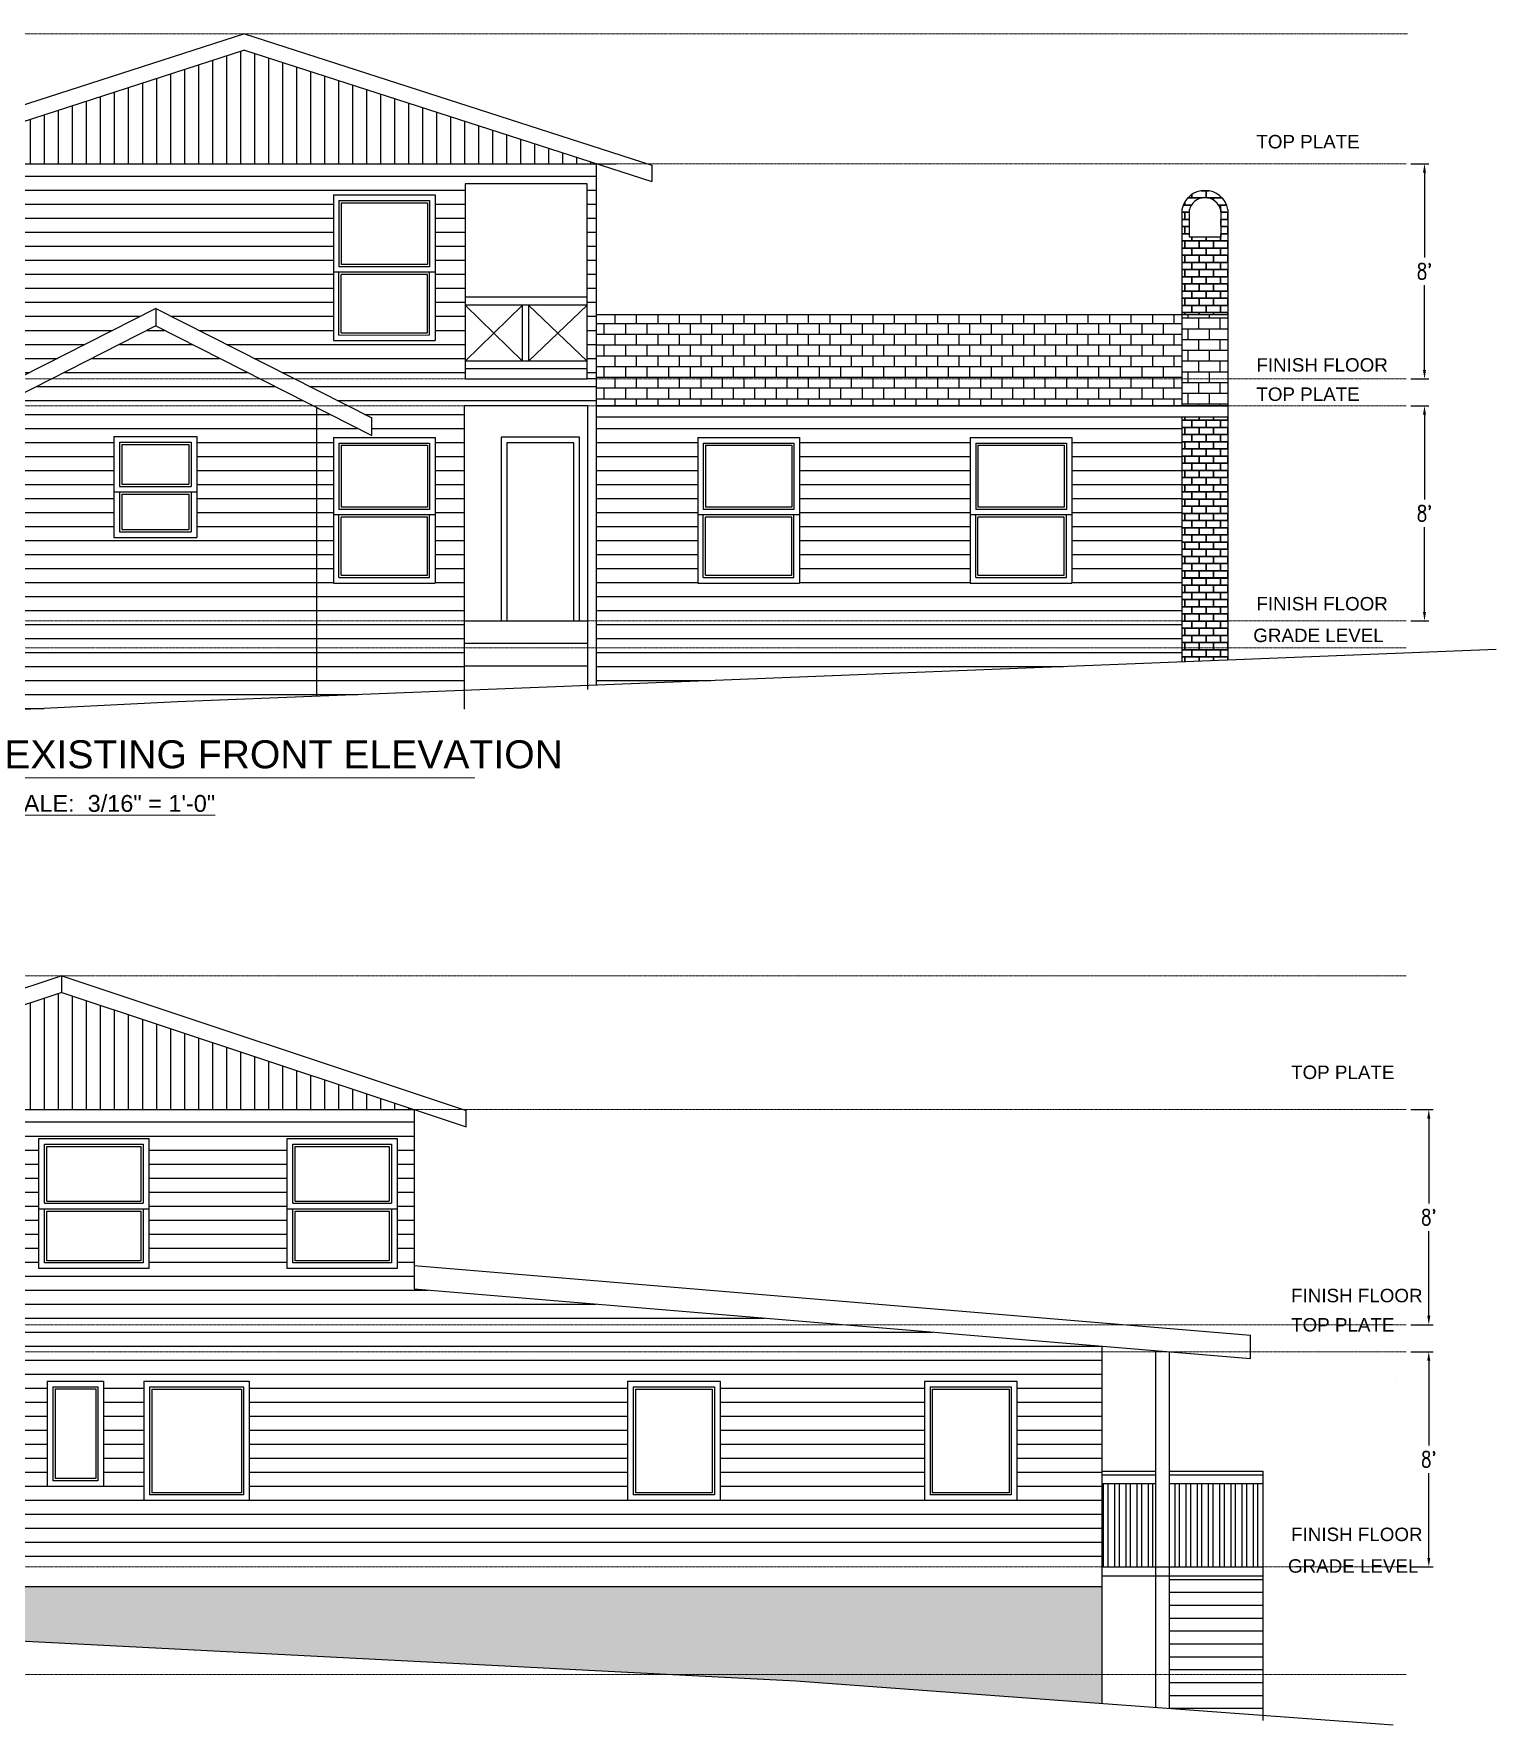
# Model space of a CAD drawing. Header units: inches. Extents: x 1543 to 43489, y -26 to 5775.
# Drawn here: x 8274 to 8926, y 3284 to 4039 of the extents above; entities that cross this region are included whole.
import ezdxf

# ---------------------------------------------------------------- set-up
doc = ezdxf.new("R2010")
doc.units = ezdxf.units.IN
doc.header["$LTSCALE"] = 0.5
doc.header["$MEASUREMENT"] = 0
doc.linetypes.add('Grid Line 1_2_', pattern=[0.875, 0.5, -0.125, 0.125, -0.125])
doc.layers.get('Defpoints').update_dxf_attribs({"color": 140})
doc.layers.add('A-GENM', color=13, linetype='Continuous', lineweight=9)
doc.layers.add('S-Text', color=3, linetype='Continuous', lineweight=0)
doc.layers.add('Title Block', color=7, linetype='Continuous')
doc.styles.add('ARIAL', font='arial.ttf')
doc.styles.get("Standard").update_dxf_attribs({"font": 'romans.shx', "width": 0.75})
doc.dimstyles.new('STANDARD$0', dxfattribs={"dimscale": 0, "dimtxt": 3, "dimasz": 4, "dimexe": 4, "dimexo": 4, "dimgap": 1, "dimtad": 1, "dimdec": 0, "dimzin": 1, "dimdsep": 46, "dimlunit": 4, "dimtxsty": 'Standard', "dimblk1": 'OBLIQUE', "dimblk2": 'OBLIQUE', "dimsah": 1, "dimcen": 0, "dimdle": 2, "dimclrd": 8, "dimclre": 8, "dimclrt": 256, "dimadec": 5, "dimazin": 0, "dimtfac": 1, "dimtdec": 0, "dimtix": 1, "dimtmove": 2, "dimatfit": 3, "dimldrblk": 'OBLIQUE', "dimfxl": 1, "dimtolj": 1, "dimtzin": 3, "dimarcsym": 0})
pattern_1 = [(180, (-27596.547, 2243.965), (-4e-16, -6.25), [])]

# ---------------------------------------------------------------- blocks, each defined once
blk = doc.blocks.new('*D266')
at = {"layer": 'Defpoints', "color": 0, "transparency": 16777216}
for p in [(8886.18, 3872.83), (8894.35, 3872.83), (8886.18, 3776.82)]:
    blk.add_point(p, dxfattribs=at)
at = {"layer": 'Title Block', "color": 3, "lineweight": -2, "transparency": 16777216}
for p, q in [((8888.18, 3872.83), (8896.35, 3872.83)), ((8894.35, 3868.83), (8894.35, 3830.99)), ((8894.35, 3780.82), (8894.35, 3818.66)), ((8888.18, 3776.82), (8896.35, 3776.82))]:
    blk.add_line(p, q, dxfattribs=at)
at = {"layer": 'Title Block', "color": 3, "transparency": 16777216}
for points in [[(8893.68, 3868.83), (8895.02, 3868.83), (8894.35, 3872.83)], [(8893.68, 3780.82), (8895.02, 3780.82), (8894.35, 3776.82)]]:
    blk.add_solid(points, dxfattribs=at)
at = {"layer": 'Title Block', "color": 3, "transparency": 16777216, "insert": (8894.35, 3824.82), "char_height": 7, "attachment_point": 5}
blk.add_mtext("\\A1;8'", dxfattribs=at)
blk = doc.blocks.new('*D267')
at = {"layer": 'Defpoints', "color": 0, "transparency": 16777216}
for p in [(8886.18, 3980.83), (8894.35, 3980.83), (8886.18, 3884.82)]:
    blk.add_point(p, dxfattribs=at)
at = {"layer": 'Title Block', "color": 3, "lineweight": -2, "transparency": 16777216}
for p, q in [((8888.18, 3980.83), (8896.35, 3980.83)), ((8894.35, 3976.83), (8894.35, 3938.99)), ((8894.35, 3888.82), (8894.35, 3926.66)), ((8888.18, 3884.82), (8896.35, 3884.82))]:
    blk.add_line(p, q, dxfattribs=at)
at = {"layer": 'Title Block', "color": 3, "transparency": 16777216}
for points in [[(8893.68, 3976.83), (8895.02, 3976.83), (8894.35, 3980.83)], [(8893.68, 3888.82), (8895.02, 3888.82), (8894.35, 3884.82)]]:
    blk.add_solid(points, dxfattribs=at)
at = {"layer": 'Title Block', "color": 3, "transparency": 16777216, "insert": (8894.35, 3932.83), "char_height": 7, "attachment_point": 5}
blk.add_mtext("\\A1;8'", dxfattribs=at)
blk = doc.blocks.new('*D268')
at = {"layer": 'Defpoints', "color": 0, "transparency": 16777216}
for p in [(8886.18, 3450.77), (8896.27, 3450.77), (8886.18, 3354.77)]:
    blk.add_point(p, dxfattribs=at)
at = {"layer": 'Title Block', "color": 3, "lineweight": -2, "transparency": 16777216}
for p, q in [((8888.18, 3450.77), (8898.27, 3450.77)), ((8896.27, 3446.77), (8896.27, 3408.94)), ((8896.27, 3358.77), (8896.27, 3396.6)), ((8888.18, 3354.77), (8898.27, 3354.77))]:
    blk.add_line(p, q, dxfattribs=at)
at = {"layer": 'Title Block', "color": 3, "transparency": 16777216}
for points in [[(8895.6, 3446.77), (8896.94, 3446.77), (8896.27, 3450.77)], [(8895.6, 3358.77), (8896.94, 3358.77), (8896.27, 3354.77)]]:
    blk.add_solid(points, dxfattribs=at)
at = {"layer": 'Title Block', "color": 3, "transparency": 16777216, "insert": (8896.27, 3402.77), "char_height": 7, "attachment_point": 5}
blk.add_mtext("\\A1;8'", dxfattribs=at)
blk = doc.blocks.new('*D269')
at = {"layer": 'Defpoints', "color": 0, "transparency": 16777216}
for p in [(8886.18, 3558.78), (8896.27, 3558.78), (8886.18, 3462.77)]:
    blk.add_point(p, dxfattribs=at)
at = {"layer": 'Title Block', "color": 3, "lineweight": -2, "transparency": 16777216}
for p, q in [((8888.18, 3558.78), (8898.27, 3558.78)), ((8896.27, 3554.78), (8896.27, 3516.94)), ((8896.27, 3466.77), (8896.27, 3504.61)), ((8888.18, 3462.77), (8898.27, 3462.77))]:
    blk.add_line(p, q, dxfattribs=at)
at = {"layer": 'Title Block', "color": 3, "transparency": 16777216}
for points in [[(8895.6, 3554.78), (8896.94, 3554.78), (8896.27, 3558.78)], [(8895.6, 3466.77), (8896.94, 3466.77), (8896.27, 3462.77)]]:
    blk.add_solid(points, dxfattribs=at)
at = {"layer": 'Title Block', "color": 3, "transparency": 16777216, "insert": (8896.27, 3510.77), "char_height": 7, "attachment_point": 5}
blk.add_mtext("\\A1;8'", dxfattribs=at)

msp = doc.modelspace()

# ---------------------------------------------------------------- hatches: boundary and pattern name
h = msp.add_hatch()
h.set_pattern_fill('ANSI31', scale=50, angle=45)
h.set_pattern_definition([(90, (-27596.547, 2243.965), (-6.25, 0), [])])
h.paths.add_polyline_path([(8524.63, 3980.83), (8367.72, 4031.43), (8210.81, 3980.83)])
h = msp.add_hatch()
h.set_pattern_fill('ANSI31', scale=50, angle=135)
h.set_pattern_definition(pattern_1)
h.paths.add_polyline_path([(8210.81, 3980.83), (8210.06, 3980.59), (8210.06, 3884.82), (8266.1, 3884.82), (8328.07, 3916.26), (8390.03, 3884.82), (8466.13, 3884.82), (8466.13, 3971.83), (8520.64, 3971.83), (8520.64, 3884.82), (8524.63, 3884.82), (8524.63, 3980.83)])
h.paths.add_polyline_path([(8407.32, 3966.89), (8452.81, 3966.89), (8452.81, 3901.89), (8407.32, 3901.88)], flags=16)
h.paths.add_polyline_path([(8409.83, 3964.38), (8450.3, 3964.38), (8450.3, 3934.78), (8409.83, 3934.78)], flags=0)
h.paths.add_polyline_path([(8410.83, 3963.38), (8449.31, 3963.38), (8449.31, 3935.78), (8410.83, 3935.78)], flags=0)
h.paths.add_polyline_path([(8450.3, 3932.36), (8450.3, 3904.4), (8409.83, 3904.39), (8409.83, 3932.36)], flags=0)
h.paths.add_polyline_path([(8410.83, 3931.37), (8449.31, 3931.37), (8449.31, 3905.4), (8410.83, 3905.39)], flags=0)
h.paths.add_polyline_path([(8247.11, 3902.02), (8218.63, 3902.02), (8218.63, 3967.02), (8247.11, 3967.02)], flags=16)
h.paths.add_polyline_path([(8244.61, 3935.64), (8221.12, 3935.64), (8221.12, 3964.53), (8244.61, 3964.53)], flags=0)
h.paths.add_polyline_path([(8244.61, 3933.14), (8244.61, 3904.51), (8221.12, 3904.52), (8221.12, 3933.14)], flags=0)
h.paths.add_polyline_path([(8243.62, 3936.63), (8222.12, 3936.63), (8222.12, 3963.53), (8243.62, 3963.53)], flags=0)
h.paths.add_polyline_path([(8243.62, 3932.14), (8243.62, 3905.51), (8222.12, 3905.51), (8222.12, 3932.14)], flags=0)
h.paths.add_polyline_path([(8231.68, 3859.52), (8231.68, 3867.36), (8242.45, 3872.83), (8210.06, 3872.83), (8210.06, 3819.67), (8255.98, 3819.67), (8255.98, 3871.84)])
h.paths.add_polyline_path([(8210.06, 3884.82), (8210.06, 3872.83), (8242.45, 3872.83), (8266.1, 3884.82)])
h.paths.add_polyline_path([(8524.63, 3872.83), (8524.63, 3884.82), (8520.64, 3884.82), (8466.13, 3884.82), (8390.03, 3884.82), (8413.68, 3872.83)])
h.paths.add_polyline_path([(8413.68, 3872.83), (8424.45, 3867.36), (8424.45, 3859.52), (8399.77, 3872.04), (8399.77, 3776.82), (8465.72, 3776.82), (8465.72, 3872.83)])
h.paths.add_polyline_path([(8452.81, 3858.69), (8452.81, 3793.7), (8407.32, 3793.68), (8407.32, 3858.69)], flags=16)
h.paths.add_polyline_path([(8450.3, 3856.18), (8450.3, 3826.58), (8409.83, 3826.58), (8409.83, 3856.18)], flags=0)
h.paths.add_polyline_path([(8449.31, 3855.18), (8449.31, 3827.58), (8410.83, 3827.58), (8410.83, 3855.18)], flags=0)
h.paths.add_polyline_path([(8450.3, 3824.17), (8450.3, 3796.21), (8409.83, 3796.2), (8409.83, 3824.17)], flags=0)
h.paths.add_polyline_path([(8449.31, 3823.17), (8449.31, 3797.2), (8410.83, 3797.19), (8410.83, 3823.17)], flags=0)
h.paths.add_polyline_path([(8399.77, 3764.82), (8399.77, 3743.24), (8465.72, 3745.85), (8465.72, 3764.82)])
h.paths.add_polyline_path([(8399.77, 3776.82), (8399.77, 3764.82), (8465.72, 3764.82), (8465.72, 3776.82)])
h.paths.add_polyline_path([(8210.06, 3764.82), (8210.06, 3734.21), (8255.98, 3736.57), (8255.98, 3764.82)])
h.paths.add_polyline_path([(8210.06, 3772.82), (8210.06, 3764.82), (8255.98, 3764.82), (8255.98, 3772.82)])
h = msp.add_hatch()
h.set_pattern_fill('AR-B816C', color=247, scale=0.4)
h.set_pattern_definition([(0, (-27596.547, 2243.965), (3.2, 3.2), [6.25, -0.15]), (0, (-27599.747, 2244.115), (3.2, 3.2), [6.25, -0.15]), (90, (-27596.547, 2243.965), (-3.2, 3.2), [-3.35, 3.05]), (90, (-27596.697, 2243.965), (-3.2, 3.2), [-3.35, 3.05])])
h.paths.add_polyline_path([(8806.62, 3960.36, 0.83325), (8786.11, 3960.36), (8786.11, 3913.59), (8806.62, 3913.59)])
h.paths.add_polyline_path([(8803.38, 3948.19), (8789.35, 3948.19), (8789.35, 3960.04, -0.802161), (8803.38, 3960.04)], flags=16)
h.paths.add_polyline_path([(8806.62, 3867.81), (8786.11, 3867.81), (8786.11, 3776.82), (8806.62, 3776.82)])
h.paths.add_polyline_path([(8786.11, 3776.82), (8786.11, 3764.82), (8806.62, 3764.82), (8806.62, 3776.82)])
h.paths.add_polyline_path([(8806.62, 3759.39), (8806.62, 3764.82), (8786.11, 3764.82), (8786.11, 3758.57)])
h = msp.add_hatch()
h.set_pattern_fill('AR-B816', color=15, scale=0.6)
h.set_pattern_definition([(0, (-27596.547, 2243.965), (0, 4.8), []), (90, (-27596.547, 2243.965), (-4.8, 4.8), [4.8, -4.8])])
h.paths.add_polyline_path([(8786.11, 3884.82), (8786.11, 3913.59), (8524.63, 3913.59), (8524.63, 3884.82)])
h.paths.add_polyline_path([(8524.63, 3884.82), (8524.63, 3872.83), (8786.11, 3872.83), (8786.11, 3884.82)])
h = msp.add_hatch()
h.set_pattern_fill('AR-B816', color=15, scale=0.6)
h.paths.add_polyline_path([(8806.62, 3913.59), (8786.11, 3913.59), (8786.11, 3884.82), (8806.62, 3884.82)])
h.paths.add_polyline_path([(8806.62, 3884.82), (8786.11, 3884.82), (8786.11, 3872.83), (8806.62, 3872.83)])
h = msp.add_hatch()
h.set_pattern_fill('ANSI31', scale=50, angle=135)
h.set_pattern_definition(pattern_1)
h.paths.add_polyline_path([(8328.07, 3908.42), (8281.56, 3884.82), (8374.57, 3884.82)])
h.paths.add_polyline_path([(8374.57, 3884.82), (8281.56, 3884.82), (8257.91, 3872.83), (8398.22, 3872.83)])
h.paths.add_polyline_path([(8399.77, 3872.04), (8398.22, 3872.83), (8257.91, 3872.83), (8231.68, 3859.52), (8231.68, 3867.36), (8242.45, 3872.83), (8210.06, 3872.83), (8210.06, 3776.82), (8255.98, 3776.82), (8255.98, 3772.82), (8210.06, 3772.82), (8210.06, 3764.82), (8399.77, 3764.82)])
h.paths.add_polyline_path([(8346.35, 3859.11), (8346.35, 3814.1), (8309.34, 3814.1), (8309.34, 3859.11)], flags=16)
h.paths.add_polyline_path([(8343.84, 3856.6), (8343.84, 3836.86), (8311.85, 3836.86), (8311.85, 3856.6)], flags=0)
h.paths.add_polyline_path([(8342.85, 3855.6), (8342.85, 3837.85), (8312.85, 3837.85), (8312.85, 3855.6)], flags=0)
h.paths.add_polyline_path([(8343.84, 3834.35), (8343.84, 3816.61), (8311.85, 3816.61), (8311.85, 3834.35)], flags=0)
h.paths.add_polyline_path([(8342.85, 3833.35), (8342.85, 3817.6), (8312.85, 3817.6), (8312.85, 3833.35)], flags=0)
h.paths.add_polyline_path([(8399.77, 3764.82), (8255.98, 3764.82), (8255.98, 3736.57), (8337.79, 3740.78), (8399.77, 3743.24)])
h = msp.add_hatch()
h.set_pattern_fill('ANSI31', scale=50, angle=135)
h.set_pattern_definition(pattern_1)
h.paths.add_polyline_path([(8786.11, 3776.82), (8786.11, 3867.81), (8524.63, 3867.81), (8524.63, 3776.82)])
h.paths.add_polyline_path([(8691.51, 3858.69), (8737, 3858.69), (8737, 3793.7), (8691.51, 3793.68)], flags=16)
h.paths.add_polyline_path([(8734.49, 3824.17), (8734.49, 3796.21), (8694.02, 3796.2), (8694.02, 3824.17)], flags=0)
h.paths.add_polyline_path([(8695.02, 3823.17), (8733.5, 3823.17), (8733.5, 3797.2), (8695.02, 3797.19)], flags=0)
h.paths.add_polyline_path([(8694.02, 3826.58), (8694.02, 3856.18), (8734.49, 3856.18), (8734.49, 3826.58)], flags=0)
h.paths.add_polyline_path([(8695.02, 3827.58), (8695.02, 3855.18), (8733.5, 3855.18), (8733.5, 3827.58)], flags=0)
h.paths.add_polyline_path([(8615.43, 3793.7), (8569.94, 3793.68), (8569.94, 3858.69), (8615.43, 3858.69)], flags=16)
h.paths.add_polyline_path([(8612.92, 3824.17), (8612.92, 3796.21), (8572.45, 3796.2), (8572.45, 3824.17)], flags=0)
h.paths.add_polyline_path([(8611.93, 3797.2), (8573.45, 3797.19), (8573.45, 3823.17), (8611.93, 3823.17)], flags=0)
h.paths.add_polyline_path([(8612.92, 3826.58), (8572.45, 3826.58), (8572.45, 3856.18), (8612.92, 3856.18)], flags=0)
h.paths.add_polyline_path([(8611.93, 3827.58), (8573.45, 3827.58), (8573.45, 3855.18), (8611.93, 3855.18)], flags=0)
h.paths.add_polyline_path([(8524.63, 3776.82), (8524.63, 3764.82), (8786.11, 3764.82), (8786.11, 3776.82)])
h.paths.add_polyline_path([(8524.63, 3764.82), (8524.63, 3748.19), (8786.11, 3758.57), (8786.11, 3764.82)])
h = msp.add_hatch()
h.set_pattern_fill('ANSI31', scale=50, angle=45)
h.set_pattern_definition([(90, (-27596.547, 2171.994), (-6.25, 0), [])])
h.paths.add_polyline_path([(8286.07, 3611.05), (8128.78, 3558.78), (8443.35, 3558.78)])
h = msp.add_hatch()
h.set_pattern_fill('ANSI31', scale=50, angle=135)
h.set_pattern_definition([(180, (-27596.547, 2171.994), (-4e-16, -6.25), [])])
h.paths.add_polyline_path([(8443.35, 3558.78), (8128.78, 3558.78), (8128.78, 3462.77), (8635.55, 3462.77), (8443.35, 3478.77)])
h.paths.add_polyline_path([(8275.9, 3545.83), (8324.89, 3545.83), (8324.89, 3487.84), (8275.89, 3487.84)], flags=16)
h.paths.add_polyline_path([(8322.38, 3514.45), (8322.38, 3490.35), (8278.4, 3490.35), (8278.41, 3514.45)], flags=0)
h.paths.add_polyline_path([(8279.4, 3513.46), (8321.39, 3513.46), (8321.39, 3491.34), (8279.4, 3491.34)], flags=0)
h.paths.add_polyline_path([(8278.41, 3516.96), (8278.41, 3543.32), (8322.38, 3543.32), (8322.38, 3516.96)], flags=0)
h.paths.add_polyline_path([(8279.4, 3517.96), (8279.41, 3542.32), (8321.39, 3542.32), (8321.39, 3517.96)], flags=0)
h.paths.add_polyline_path([(8185.05, 3480.82), (8135.79, 3480.82), (8135.79, 3545.83), (8185.05, 3545.83)], flags=16)
h.paths.add_polyline_path([(8182.54, 3512.14), (8182.54, 3483.33), (8138.3, 3483.33), (8138.3, 3512.14)], flags=0)
h.paths.add_polyline_path([(8181.55, 3484.33), (8139.3, 3484.33), (8139.3, 3511.15), (8181.55, 3511.15)], flags=0)
h.paths.add_polyline_path([(8182.54, 3514.65), (8138.3, 3514.65), (8138.3, 3543.32), (8182.54, 3543.32)], flags=0)
h.paths.add_polyline_path([(8181.55, 3515.65), (8139.3, 3515.65), (8139.3, 3542.32), (8181.55, 3542.32)], flags=0)
h.paths.add_polyline_path([(8386.76, 3545.83), (8435.75, 3545.83), (8435.75, 3487.84), (8386.75, 3487.84)], flags=16)
h.paths.add_polyline_path([(8433.24, 3514.45), (8433.24, 3490.35), (8389.26, 3490.35), (8389.26, 3514.45)], flags=0)
h.paths.add_polyline_path([(8389.26, 3516.96), (8389.27, 3543.32), (8433.24, 3543.32), (8433.24, 3516.96)], flags=0)
h.paths.add_polyline_path([(8390.26, 3513.46), (8432.24, 3513.46), (8432.24, 3491.34), (8390.25, 3491.34)], flags=0)
h.paths.add_polyline_path([(8390.26, 3517.96), (8390.27, 3542.32), (8432.24, 3542.32), (8432.24, 3517.96)], flags=0)
h.paths.add_polyline_path([(8635.55, 3462.77), (8128.78, 3462.77), (8128.78, 3450.77), (8779.69, 3450.77)])
h.paths.add_polyline_path([(8750.31, 3450.77), (8128.78, 3450.77), (8128.78, 3354.77), (8750.31, 3354.77)])
h.paths.add_polyline_path([(8369.78, 3384.36), (8322.78, 3384.36), (8322.78, 3437.6), (8369.78, 3437.6)], flags=16)
h.paths.add_polyline_path([(8367.27, 3386.87), (8325.29, 3386.87), (8325.29, 3435.09), (8367.27, 3435.09)], flags=0)
h.paths.add_polyline_path([(8366.27, 3387.86), (8326.29, 3387.86), (8326.29, 3434.09), (8366.27, 3434.09)], flags=0)
h.paths.add_polyline_path([(8538.66, 3437.6), (8579.93, 3437.6), (8579.93, 3384.34), (8538.66, 3384.34)], flags=16)
h.paths.add_polyline_path([(8541.17, 3435.09), (8577.42, 3435.09), (8577.42, 3386.85), (8541.17, 3386.85)], flags=0)
h.paths.add_polyline_path([(8542.17, 3434.09), (8576.42, 3434.09), (8576.42, 3387.85), (8542.17, 3387.85)], flags=0)
h.paths.add_polyline_path([(8304.77, 3390.66), (8279.63, 3390.66), (8279.63, 3437.65), (8304.77, 3437.65)], flags=16)
h.paths.add_polyline_path([(8302.26, 3393.17), (8282.14, 3393.17), (8282.14, 3435.14), (8302.26, 3435.14)], flags=0)
h.paths.add_polyline_path([(8301.26, 3394.17), (8283.14, 3394.17), (8283.14, 3434.14), (8301.26, 3434.14)], flags=0)
h.paths.add_polyline_path([(8259.63, 3390.66), (8234.5, 3390.66), (8234.5, 3437.65), (8259.63, 3437.65)], flags=16)
h.paths.add_polyline_path([(8257.12, 3393.17), (8237.01, 3393.17), (8237.01, 3435.14), (8257.12, 3435.14)], flags=0)
h.paths.add_polyline_path([(8256.13, 3394.17), (8238, 3394.17), (8238, 3434.14), (8256.13, 3434.14)], flags=0)
h.paths.add_polyline_path([(8671.15, 3437.6), (8712.41, 3437.6), (8712.41, 3384.34), (8671.15, 3384.34)], flags=16)
h.paths.add_polyline_path([(8673.66, 3435.09), (8709.9, 3435.09), (8709.9, 3386.85), (8673.66, 3386.85)], flags=0)
h.paths.add_polyline_path([(8674.65, 3434.09), (8708.91, 3434.09), (8708.91, 3387.85), (8674.65, 3387.85)], flags=0)
h.paths.add_polyline_path([(8201.12, 3372.46), (8151.87, 3372.46), (8151.87, 3437.47), (8201.12, 3437.47)], flags=16)
h.paths.add_polyline_path([(8198.61, 3403.78), (8198.61, 3374.97), (8154.38, 3374.97), (8154.38, 3403.78)], flags=0)
h.paths.add_polyline_path([(8198.61, 3406.29), (8154.38, 3406.29), (8154.38, 3434.96), (8198.61, 3434.96)], flags=0)
h.paths.add_polyline_path([(8197.62, 3375.96), (8155.37, 3375.96), (8155.37, 3402.78), (8197.62, 3402.78)], flags=0)
h.paths.add_polyline_path([(8197.62, 3407.28), (8155.37, 3407.28), (8155.37, 3433.96), (8197.62, 3433.96)], flags=0)
h = msp.add_hatch()
h.set_pattern_fill('AR-CONC', scale=0.4)
h.set_pattern_definition([(50, (-27596.547, 2171.9938), (2.86904073, -0.25100854), [0.3, -3.3]), (355, (-27596.547, 2171.9938), (-0.55500533, 3.00876853), [0.24, -2.64]), (100.4514445, (-27596.308, 2171.973), (2.31403539, 2.75775996), [0.25496077, -2.80456845]), (46.1842, (-27596.547, 2172.794), (4.26896532, -0.66207712), [0.45, -4.95]), (96.635635, (-27596.1913, 2172.7387), (3.7386478, 3.8964744), [0.38244137, -4.20685504]), (351.184164, (-27596.547, 2172.794), (3.7386478, 3.8964744), [0.36, -3.96]), (21, (-27596.147, 2172.5938), (2.38762821, -1.61047556), [0.3, -3.3]), (326, (-27596.147, 2172.5938), (0.97326133, 2.90060018), [0.24, -2.64]), (71.451445, (-27595.948, 2172.4596), (3.3608895, 1.29012461), [0.25496076, -2.80456845]), (37.5, (-27596.547, 2171.9938), (0.04863942, 1.331575415), [0, -2.608, 0, -2.68, 0, -2.65]), (7.5, (-27596.547, 2171.9938), (1.05227815, 1.57764685), [0, -1.528, 0, -2.548, 0, -1.01]), (327.5, (-27597.439, 2171.9938), (2.135289745, -0.090219487), [0, -1, 0, -3.12, 0, -4.14]), (317.5, (-27597.839, 2171.9938), (2.33274468, 0.40041993), [0, -1.3, 0, -2.072, 0, -2.94])])
h.paths.add_polyline_path([(8750.31, 3345.87), (8128.78, 3345.87), (8128.78, 3327.12), (8258.49, 3322.08), (8555.07, 3306.77), (8750.31, 3306.77)])
h.paths.add_polyline_path([(8128.78, 3345.87), (7866.55, 3345.87), (7866.55, 3337.3), (8128.78, 3327.12)])
h.paths.add_polyline_path([(8750.31, 3306.77), (8555.07, 3306.77), (8613.71, 3303.74), (8750.31, 3293.69)])

# ---------------------------------------------------------------- linework, layer by layer
at = {"color": 2}
for p, q in [((8367.72, 4038.77), (8185.93, 3980.15)), ((8367.72, 4038.77), (8549.51, 3980.15)), ((8367.72, 4031.43), (8185.93, 3972.81)), ((8367.72, 4031.43), (8549.51, 3972.81)), ((8210.81, 3980.83), (8533.53, 3980.83)), ((8524.63, 3980.83), (8524.63, 3748.19)), ((8549.51, 3980.15), (8549.51, 3972.81)), ((8520.64, 3971.83), (8466.13, 3971.83)), ((8466.13, 3971.83), (8466.13, 3884.82)), ((8520.64, 3884.82), (8520.64, 3971.83)), ((8407.32, 3966.89), (8452.81, 3966.89)), ((8407.32, 3966.89), (8407.32, 3901.88)), ((8409.83, 3964.38), (8450.3, 3964.38)), ((8409.83, 3964.38), (8409.83, 3934.78)), ((8410.83, 3963.38), (8449.31, 3963.38)), ((8410.83, 3963.38), (8410.83, 3935.78)), ((8449.31, 3963.38), (8449.31, 3935.78)), ((8450.3, 3964.38), (8450.3, 3934.78)), ((8452.81, 3966.89), (8452.81, 3901.89)), ((8786.11, 3960.36), (8786.11, 3872.83)), ((8789.35, 3960.36), (8789.35, 3948.19)), ((8803.38, 3960.36), (8803.38, 3948.19)), ((8806.62, 3960.36), (8806.62, 3759.39)), ((8789.35, 3948.19), (8803.38, 3948.19)), ((8452.81, 3932.36), (8407.32, 3932.36)), ((8450.3, 3934.78), (8409.83, 3934.78)), ((8409.83, 3904.39), (8409.83, 3932.36)), ((8449.31, 3935.78), (8410.83, 3935.78)), ((8450.3, 3904.4), (8450.3, 3932.36)), ((8449.31, 3931.37), (8410.83, 3931.37)), ((8410.83, 3905.39), (8410.83, 3931.37)), ((8449.31, 3905.4), (8449.31, 3931.37)), ((8520.64, 3921.24), (8466.13, 3921.24)), ((8520.64, 3917.74), (8466.13, 3917.74)), ((8491.74, 3917.74), (8466.13, 3892.78)), ((8466.13, 3917.74), (8491.74, 3892.78)), ((8491.74, 3892.78), (8491.74, 3917.74)), ((8494.43, 3917.74), (8494.43, 3892.78)), ((8494.43, 3892.78), (8520.64, 3917.74)), ((8520.64, 3892.78), (8494.43, 3917.74)), ((8328.07, 3916.26), (8231.68, 3867.36)), ((8328.07, 3916.26), (8328.07, 3908.42)), ((8328.07, 3916.26), (8424.45, 3867.36)), ((8524.63, 3913.59), (8806.62, 3913.59)), ((8806.62, 3915.84), (8806.62, 3872.83)), ((8328.07, 3908.42), (8231.68, 3859.52)), ((8328.07, 3908.42), (8424.45, 3859.52)), ((8407.32, 3901.88), (8452.81, 3901.89)), ((8409.83, 3904.39), (8450.3, 3904.4)), ((8410.83, 3905.39), (8449.31, 3905.4)), ((8520.64, 3892.78), (8466.13, 3892.78)), ((8520.64, 3889.29), (8466.13, 3889.29)), ((8466.13, 3884.82), (8520.64, 3884.82)), ((8524.63, 3884.82), (8520.64, 3884.82)), ((8399.77, 3872.04), (8399.77, 3743.24)), ((8520.72, 3872.83), (8465.72, 3872.83)), ((8465.72, 3872.83), (8465.72, 3737.38)), ((8520.72, 3872.83), (8520.72, 3746.28)), ((8806.62, 3872.83), (8524.63, 3872.83)), ((8524.63, 3872.83), (8806.62, 3872.83)), ((8424.45, 3859.52), (8424.45, 3867.36)), ((8524.63, 3867.81), (8806.62, 3867.81)), ((8786.11, 3867.81), (8786.11, 3758.57)), ((8309.34, 3859.11), (8346.35, 3859.11)), ((8309.34, 3859.11), (8309.34, 3814.1)), ((8311.85, 3856.6), (8343.84, 3856.6)), ((8311.85, 3856.6), (8311.85, 3836.86)), ((8343.84, 3856.6), (8343.84, 3836.86)), ((8346.35, 3859.11), (8346.35, 3814.1)), ((8407.32, 3858.69), (8452.81, 3858.69)), ((8407.32, 3858.69), (8407.32, 3793.68)), ((8452.81, 3858.69), (8452.81, 3793.7)), ((8517.22, 3858.81), (8482.22, 3858.81)), ((8482.22, 3858.81), (8482.22, 3776.82)), ((8514.71, 3856.3), (8484.73, 3856.3)), ((8484.73, 3856.3), (8484.73, 3776.82)), ((8514.71, 3776.82), (8514.71, 3856.3)), ((8517.22, 3776.82), (8517.22, 3858.81)), ((8569.94, 3858.69), (8615.43, 3858.69)), ((8569.94, 3858.69), (8569.94, 3793.68)), ((8615.43, 3858.69), (8615.43, 3793.7)), ((8691.51, 3858.69), (8737, 3858.69)), ((8691.51, 3858.69), (8691.51, 3793.68)), ((8737, 3858.69), (8737, 3793.7)), ((8312.85, 3855.6), (8342.85, 3855.6)), ((8312.85, 3855.6), (8312.85, 3837.85)), ((8342.85, 3855.6), (8342.85, 3837.85)), ((8409.83, 3856.18), (8450.3, 3856.18)), ((8409.83, 3856.18), (8409.83, 3826.58)), ((8410.83, 3855.18), (8449.31, 3855.18)), ((8410.83, 3855.18), (8410.83, 3827.58)), ((8449.31, 3855.18), (8449.31, 3827.58)), ((8450.3, 3856.18), (8450.3, 3826.58)), ((8572.45, 3856.18), (8612.92, 3856.18)), ((8572.45, 3856.18), (8572.45, 3826.58)), ((8573.45, 3855.18), (8611.93, 3855.18)), ((8573.45, 3855.18), (8573.45, 3827.58)), ((8611.93, 3855.18), (8611.93, 3827.58)), ((8612.92, 3856.18), (8612.92, 3826.58)), ((8694.02, 3856.18), (8734.49, 3856.18)), ((8694.02, 3856.18), (8694.02, 3826.58)), ((8695.02, 3855.18), (8733.5, 3855.18)), ((8695.02, 3855.18), (8695.02, 3827.58)), ((8733.5, 3855.18), (8733.5, 3827.58)), ((8734.49, 3856.18), (8734.49, 3826.58)), ((8309.34, 3834.35), (8346.35, 3834.35)), ((8311.85, 3836.86), (8343.84, 3836.86)), ((8311.85, 3834.35), (8311.85, 3816.61)), ((8312.85, 3837.85), (8342.85, 3837.85)), ((8343.84, 3834.35), (8343.84, 3816.61)), ((8312.85, 3833.35), (8312.85, 3817.6)), ((8312.85, 3833.35), (8342.85, 3833.35)), ((8342.85, 3833.35), (8342.85, 3817.6)), ((8450.3, 3826.58), (8409.83, 3826.58)), ((8449.31, 3827.58), (8410.83, 3827.58)), ((8612.92, 3826.58), (8572.45, 3826.58)), ((8611.93, 3827.58), (8573.45, 3827.58)), ((8734.49, 3826.58), (8694.02, 3826.58)), ((8733.5, 3827.58), (8695.02, 3827.58)), ((8452.81, 3824.17), (8407.32, 3824.17)), ((8409.83, 3796.2), (8409.83, 3824.17)), ((8449.31, 3823.17), (8410.83, 3823.17)), ((8410.83, 3797.19), (8410.83, 3823.17)), ((8449.31, 3797.2), (8449.31, 3823.17)), ((8450.3, 3796.21), (8450.3, 3824.17)), ((8615.43, 3824.17), (8569.94, 3824.17)), ((8572.45, 3796.2), (8572.45, 3824.17)), ((8611.93, 3823.17), (8573.45, 3823.17)), ((8573.45, 3797.19), (8573.45, 3823.17)), ((8611.93, 3797.2), (8611.93, 3823.17)), ((8612.92, 3796.21), (8612.92, 3824.17)), ((8737, 3824.17), (8691.51, 3824.17)), ((8694.02, 3796.2), (8694.02, 3824.17)), ((8733.5, 3823.17), (8695.02, 3823.17)), ((8695.02, 3797.19), (8695.02, 3823.17)), ((8733.5, 3797.2), (8733.5, 3823.17)), ((8734.49, 3796.21), (8734.49, 3824.17)), ((8309.34, 3814.1), (8346.35, 3814.1)), ((8311.85, 3816.61), (8343.84, 3816.61)), ((8312.85, 3817.6), (8342.85, 3817.6)), ((8409.83, 3796.2), (8450.3, 3796.21)), ((8410.83, 3797.19), (8449.31, 3797.2)), ((8572.45, 3796.2), (8612.92, 3796.21)), ((8573.45, 3797.19), (8611.93, 3797.2)), ((8694.02, 3796.2), (8734.49, 3796.21)), ((8695.02, 3797.19), (8733.5, 3797.2)), ((8407.32, 3793.68), (8452.81, 3793.7)), ((8569.94, 3793.68), (8615.43, 3793.7)), ((8691.51, 3793.68), (8737, 3793.7)), ((8465.72, 3776.82), (8520.72, 3776.82)), ((8465.72, 3766.82), (8520.72, 3766.82)), ((8926.35, 3764.14), (8337.79, 3740.78)), ((8465.72, 3756.82), (8520.72, 3756.82)), ((8337.79, 3740.78), (8208.11, 3734.11)), ((8286.07, 3618.43), (8105.59, 3558.45)), ((8286.07, 3611.05), (8286.07, 3618.43)), ((8286.07, 3618.43), (8466.55, 3558.45)), ((8286.07, 3611.05), (8105.59, 3551.07)), ((8286.07, 3611.05), (8466.55, 3551.07)), ((8128.78, 3558.78), (8443.35, 3558.78)), ((8443.35, 3558.78), (8443.35, 3478.77)), ((8466.55, 3551.07), (8466.55, 3558.45)), ((8275.89, 3487.84), (8275.9, 3545.83)), ((8275.9, 3545.83), (8324.89, 3545.83)), ((8278.41, 3543.32), (8322.38, 3543.32)), ((8278.41, 3516.96), (8278.41, 3543.32)), ((8279.4, 3517.96), (8279.41, 3542.32)), ((8279.41, 3542.32), (8321.39, 3542.32)), ((8321.39, 3542.32), (8321.39, 3517.96)), ((8322.38, 3543.32), (8322.38, 3516.96)), ((8324.89, 3545.83), (8324.89, 3487.84)), ((8386.75, 3487.84), (8386.76, 3545.83)), ((8386.76, 3545.83), (8435.75, 3545.83)), ((8389.26, 3516.96), (8389.27, 3543.32)), ((8389.27, 3543.32), (8433.24, 3543.32)), ((8390.26, 3517.96), (8390.27, 3542.32)), ((8390.27, 3542.32), (8432.24, 3542.32)), ((8432.24, 3542.32), (8432.24, 3517.96)), ((8433.24, 3543.32), (8433.24, 3516.96)), ((8435.75, 3545.83), (8435.75, 3487.84)), ((8278.41, 3516.96), (8322.38, 3516.96)), ((8279.4, 3517.96), (8321.39, 3517.96)), ((8389.26, 3516.96), (8433.24, 3516.96)), ((8390.26, 3517.96), (8432.24, 3517.96)), ((8275.9, 3514.45), (8324.89, 3514.45)), ((8278.4, 3490.35), (8278.41, 3514.45)), ((8279.4, 3491.34), (8279.4, 3513.46)), ((8279.4, 3513.46), (8321.39, 3513.46)), ((8321.39, 3513.46), (8321.39, 3491.34)), ((8322.38, 3514.45), (8322.38, 3490.35)), ((8386.75, 3514.45), (8435.75, 3514.45)), ((8389.26, 3490.35), (8389.26, 3514.45)), ((8390.25, 3491.34), (8390.26, 3513.46)), ((8390.26, 3513.46), (8432.24, 3513.46)), ((8432.24, 3513.46), (8432.24, 3491.34)), ((8433.24, 3514.45), (8433.24, 3490.35)), ((8324.89, 3487.84), (8275.89, 3487.84)), ((8322.38, 3490.35), (8278.4, 3490.35)), ((8321.39, 3491.34), (8279.4, 3491.34)), ((8435.75, 3487.84), (8386.75, 3487.84)), ((8433.24, 3490.35), (8389.26, 3490.35)), ((8432.24, 3491.34), (8390.25, 3491.34)), ((8443.35, 3489.19), (8816.62, 3458.13)), ((8443.35, 3478.77), (8816.62, 3447.7)), ((8816.62, 3447.7), (8816.62, 3458.13)), ((8750.31, 3453.22), (8750.31, 3293.69)), ((8774.33, 3451.22), (8774.33, 3291.93)), ((8780.33, 3450.72), (8780.33, 3291.48)), ((8279.63, 3437.65), (8304.77, 3437.65)), ((8279.63, 3437.65), (8279.63, 3390.66)), ((8282.14, 3435.14), (8302.26, 3435.14)), ((8282.14, 3435.14), (8282.14, 3393.17)), ((8283.14, 3434.14), (8301.26, 3434.14)), ((8283.14, 3434.14), (8283.14, 3394.17)), ((8301.26, 3434.14), (8301.26, 3394.17)), ((8302.26, 3435.14), (8302.26, 3393.17)), ((8304.77, 3437.65), (8304.77, 3390.66)), ((8322.78, 3437.6), (8369.78, 3437.6)), ((8322.78, 3437.6), (8322.78, 3384.36)), ((8325.29, 3435.09), (8367.27, 3435.09)), ((8325.29, 3435.09), (8325.29, 3386.87)), ((8326.29, 3434.09), (8366.27, 3434.09)), ((8326.29, 3434.09), (8326.29, 3387.86)), ((8366.27, 3434.09), (8366.27, 3387.86)), ((8367.27, 3435.09), (8367.27, 3386.87)), ((8369.78, 3437.6), (8369.78, 3384.36)), ((8538.66, 3437.6), (8579.93, 3437.6)), ((8538.66, 3437.6), (8538.66, 3384.34)), ((8541.17, 3435.09), (8577.42, 3435.09)), ((8541.17, 3435.09), (8541.17, 3386.85)), ((8542.17, 3434.09), (8576.42, 3434.09)), ((8542.17, 3434.09), (8542.17, 3387.85)), ((8576.42, 3434.09), (8576.42, 3387.85)), ((8577.42, 3435.09), (8577.42, 3386.85)), ((8579.93, 3437.6), (8579.93, 3384.34)), ((8671.15, 3437.6), (8712.41, 3437.6)), ((8671.15, 3437.6), (8671.15, 3384.34)), ((8673.66, 3435.09), (8709.9, 3435.09)), ((8673.66, 3435.09), (8673.66, 3386.85)), ((8674.65, 3434.09), (8708.91, 3434.09)), ((8674.65, 3434.09), (8674.65, 3387.85)), ((8708.91, 3434.09), (8708.91, 3387.85)), ((8709.9, 3435.09), (8709.9, 3386.85)), ((8712.41, 3437.6), (8712.41, 3384.34)), ((8881.62, 3437.09), (8881.62, 3437.09)), ((8750.31, 3397.4), (8774.33, 3397.4)), ((8780.33, 3397.4), (8822.18, 3397.4)), ((8822.18, 3397.4), (8822.18, 3286.27)), ((8304.77, 3390.66), (8279.63, 3390.66)), ((8302.26, 3393.17), (8282.14, 3393.17)), ((8301.26, 3394.17), (8283.14, 3394.17)), ((8750.31, 3395.88), (8774.33, 3395.88)), ((8750.31, 3391.89), (8774.33, 3391.89)), ((8750.98, 3391.89), (8750.98, 3354.77)), ((8753, 3391.89), (8753, 3354.77)), ((8755.99, 3391.89), (8755.99, 3354.77)), ((8758, 3391.89), (8758, 3354.77)), ((8760.99, 3391.89), (8760.99, 3354.77)), ((8763, 3391.89), (8763, 3354.77)), ((8765.99, 3391.89), (8765.99, 3354.77)), ((8768, 3391.89), (8768, 3354.77)), ((8770.99, 3391.89), (8770.99, 3354.77)), ((8773.01, 3391.89), (8773.01, 3354.77)), ((8780.33, 3395.88), (8822.18, 3395.88)), ((8780.33, 3391.89), (8822.18, 3391.89)), ((8782.85, 3391.89), (8782.85, 3354.77)), ((8784.86, 3391.89), (8784.86, 3354.77)), ((8787.85, 3391.89), (8787.85, 3354.77)), ((8789.87, 3391.89), (8789.87, 3354.77)), ((8792.85, 3391.89), (8792.85, 3354.77)), ((8794.87, 3391.89), (8794.87, 3354.77)), ((8797.86, 3391.89), (8797.86, 3354.77)), ((8797.86, 3391.89), (8797.86, 3354.77)), ((8799.87, 3391.89), (8799.87, 3354.77)), ((8799.87, 3391.89), (8799.87, 3354.77)), ((8802.86, 3391.89), (8802.86, 3354.77)), ((8804.87, 3391.89), (8804.87, 3354.77)), ((8807.86, 3391.89), (8807.86, 3354.77)), ((8809.87, 3391.89), (8809.87, 3354.77)), ((8812.86, 3391.89), (8812.86, 3354.77)), ((8814.88, 3391.89), (8814.88, 3354.77)), ((8817.86, 3391.89), (8817.86, 3354.77)), ((8819.88, 3391.89), (8819.88, 3354.77)), ((8369.78, 3384.36), (8322.78, 3384.36)), ((8367.27, 3386.87), (8325.29, 3386.87)), ((8366.27, 3387.86), (8326.29, 3387.86)), ((8579.93, 3384.34), (8538.66, 3384.34)), ((8577.42, 3386.85), (8541.17, 3386.85)), ((8576.42, 3387.85), (8542.17, 3387.85)), ((8712.41, 3384.34), (8671.15, 3384.34)), ((8709.9, 3386.85), (8673.66, 3386.85)), ((8708.91, 3387.85), (8674.65, 3387.85)), ((8750.31, 3354.77), (8822.18, 3354.77)), ((8750.31, 3350.77), (8822.18, 3350.77)), ((8750.31, 3345.87), (7866.55, 3345.87)), ((8780.33, 3349.15), (8822.18, 3349.15)), ((8780.33, 3343.4), (8822.18, 3343.4)), ((8780.33, 3337.65), (8822.18, 3337.65)), ((8780.33, 3331.91), (8822.18, 3331.91)), ((8613.71, 3303.74), (8258.49, 3322.08)), ((8780.33, 3326.16), (8822.18, 3326.16)), ((8780.33, 3320.41), (8822.18, 3320.41)), ((8780.33, 3314.66), (8822.18, 3314.66)), ((8780.33, 3308.91), (8822.18, 3308.91)), ((8880.38, 3284.12), (8613.71, 3303.74)), ((8780.33, 3303.17), (8822.18, 3303.17)), ((8780.33, 3297.42), (8822.18, 3297.42)), ((8780.33, 3291.67), (8822.18, 3291.67))]:
    msp.add_line(p, q, dxfattribs=at)
for radius in [10.43, 7.19]:
    msp.add_arc((8796.36, 3958.48), radius, 10.3945, 169.6055, dxfattribs=at)
at = {"layer": 'A-GENM', "linetype": 'Grid Line 1_2_'}
for p, q in [((8886.74, 4038.77), (7765.19, 4038.77)), ((8886.18, 3980.83), (7764.63, 3980.83)), ((8886.18, 3884.82), (7764.63, 3884.82)), ((8886.18, 3872.83), (7764.63, 3872.83)), ((8886.18, 3776.82), (7764.63, 3776.82)), ((8886.18, 3764.82), (7764.63, 3764.82)), ((8886.18, 3618.43), (7764.63, 3618.43)), ((8886.18, 3558.78), (7764.63, 3558.78)), ((8886.18, 3462.77), (7764.63, 3462.77)), ((8886.18, 3450.77), (7764.63, 3450.77)), ((8886.18, 3354.77), (7764.63, 3354.77)), ((8886.18, 3306.77), (7764.63, 3306.77))]:
    msp.add_line(p, q, dxfattribs=at)
at = {"layer": 'S-Text'}
msp.add_line((8248.43, 3706.76), (8470.44, 3706.76), dxfattribs=at)

# ---------------------------------------------------------------- texts
at = {"layer": 'A-GENM', "linetype": 'Grid Line 1_2_', "char_height": 6, "width": 133.926, "attachment_point": 1, "style": 'ARIAL'}
for s, insert in [('TOP PLATE', (8819.31, 3993.65)), ('FINISH FLOOR', (8819.31, 3894.05)), ('TOP PLATE', (8819.31, 3880.99)), ('FINISH FLOOR', (8819.31, 3787.49)), ('GRADE LEVEL', (8817.93, 3773.38)), ('TOP PLATE', (8834.81, 3578.42)), ('FINISH FLOOR', (8834.81, 3478.82)), ('TOP PLATE', (8834.81, 3465.76)), ('FINISH FLOOR', (8834.81, 3372.26)), ('GRADE LEVEL', (8833.42, 3358.16))]:
    msp.add_mtext(s, dxfattribs=dict(at, insert=insert))
at = {"layer": 'S-Text', "attachment_point": 1, "style": 'ARIAL'}
for s, width, insert, char_height in [('EXISTING FRONT ELEVATION', 352.8487, (8260.45, 3723.55), 12.5), ('\\A1;{\\LSCALE:  3/16" = 1\'-0"}', 247.2622, (8254.57, 3699.15), 7.5)]:
    msp.add_mtext_dynamic_manual_height_columns(s, width=width, gutter_width=5, heights=[0], dxfattribs=dict(at, insert=insert, char_height=char_height))

# ---------------------------------------------------------------- dimensions: what is measured, and where the dimension line sits
at = {"layer": 'Title Block'}
for base, p1, p2, picture, middle in [((8894.35, 3980.83), (8886.18, 3884.82), (8886.18, 3980.83), '*D267', (8894.35, 3932.83)), ((8894.35, 3872.83), (8886.18, 3776.82), (8886.18, 3872.83), '*D266', (8894.35, 3824.82)), ((8896.27, 3558.78), (8886.18, 3462.77), (8886.18, 3558.78), '*D269', (8896.27, 3510.77)), ((8896.27, 3450.77), (8886.18, 3354.77), (8886.18, 3450.77), '*D268', (8896.27, 3402.77))]:
    dim = msp.add_linear_dim(base=base, p1=p1, p2=p2, angle=90, dimstyle='STANDARD$0', override={"dimscale": 1, "dimtxt": 7, "dimexe": 2, "dimexo": 2, "dimgap": 2, "dimtad": 0, "dimtih": 1, "dimtoh": 1, "dimzin": 0, "dimsah": 0, "dimcen": 0.09, "dimdle": 0, "dimclrd": 3, "dimclre": 3, "dimclrt": 3}, dxfattribs=at)
    dim.commit()
    dim.dimension.update_dxf_attribs({"geometry": picture, "text_midpoint": middle})

doc.saveas('drawing.dxf')
